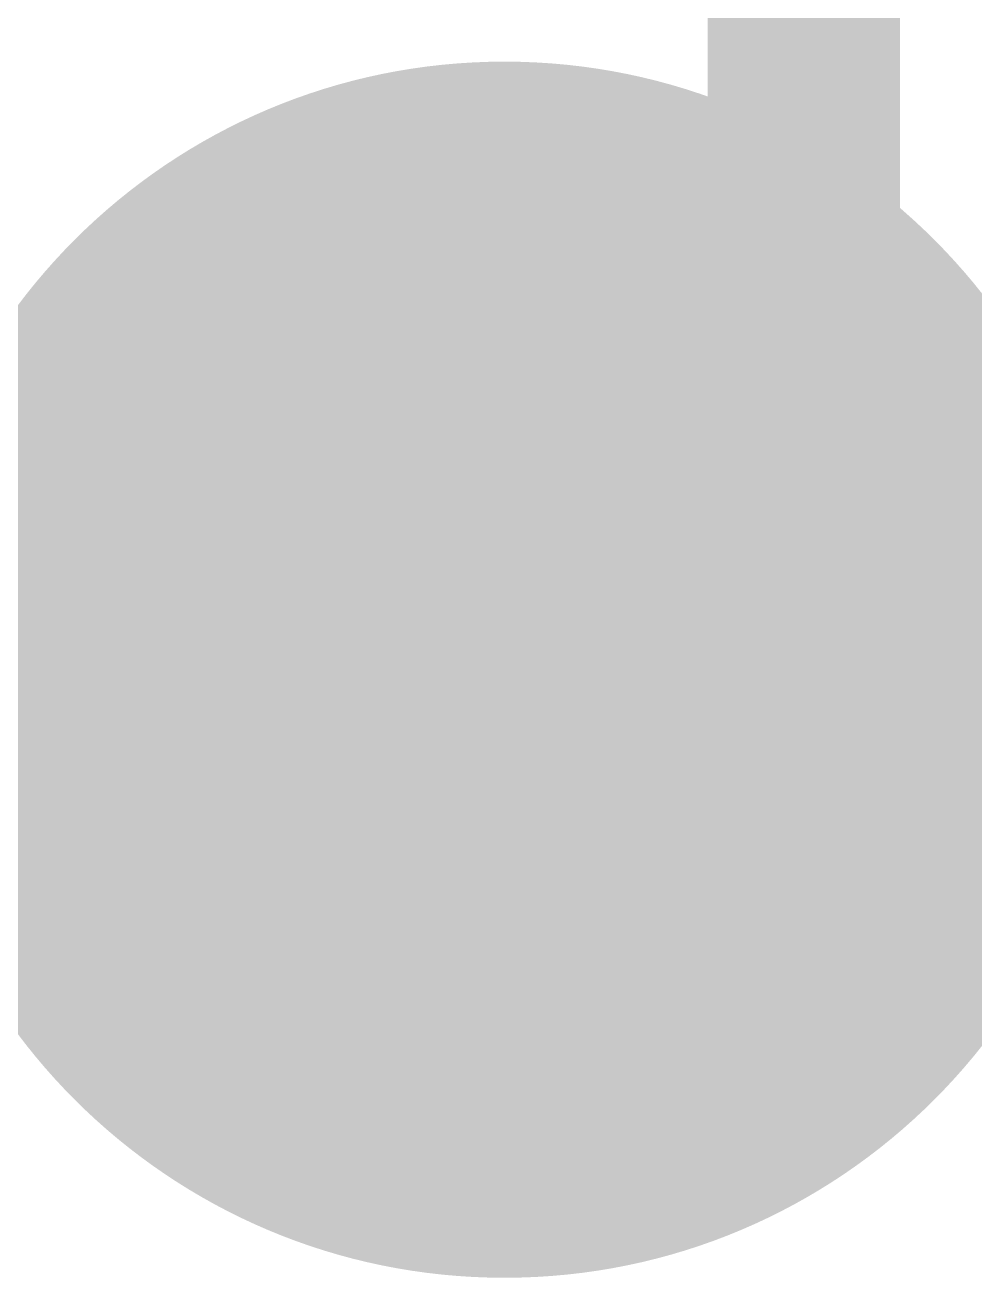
# Model space of a CAD drawing. Header units: inches. Extents: x 22 to 371, y 55 to 284.
# Drawn here: x 87.83 to 88.458, y 163.677 to 164.504 of the extents above; entities that cross this region are included whole.
import ezdxf

# ---------------------------------------------------------------- set-up
doc = ezdxf.new("R2010")
doc.units = ezdxf.units.IN
for name, color, linetype in [('Bottom Layer', 5, 'Continuous'), ('Bottom Solder', 6, 'Continuous'), ('Drill Drawing', 1, 'Continuous'), ('Layer 1', 16, 'Continuous'), ('Layer 2', 76, 'Continuous'), ('Top Layer', 1, 'Continuous'), ('Top Overlay', 2, 'Continuous'), ('Top Solder', 216, 'Continuous'), ('Via Holes', 16, 'Continuous')]:
    doc.layers.add(name, color=color, linetype=linetype)

# ---------------------------------------------------------------- blocks, each defined once
blk = doc.blocks.new('RVT1E100M0405__461')
at = {"layer": 'Top Overlay'}
for points in [[(2.159, 2.22249, 0.127, 0.127, 0), (-1.27, 2.22249, 0.127, 0.127, 0)], [(2.159, 2.22249, 0.127, 0.127, 0), (2.159, 0.99059, 0.127, 0.127, 0)]]:
    blk.add_lwpolyline(points, format="xyseb", dxfattribs=at)
blk.add_lwpolyline([(2.12725, 2.22249, 0.0635, 0.0635, 1), (2.19075, 2.22249, 0.0635, 0.0635, 1)], format="xyseb", close=True, dxfattribs=at)
blk.add_lwpolyline([(2.12725, 2.22249, 0.0635, 0.0635, 1), (2.19075, 2.22249, 0.0635, 0.0635, 1)], format="xyseb", close=True, dxfattribs=at)

msp = doc.modelspace()

# ---------------------------------------------------------------- hatches: boundary and pattern name
at = {"layer": 'Bottom Layer'}
h = msp.add_hatch(color=5, dxfattribs=at)
edge = h.paths.add_edge_path()
edge.add_arc((88.14688, 164.07862), 0.3, 0, 360)
at = {"layer": 'Bottom Solder'}
h = msp.add_hatch(color=6, dxfattribs=at)
edge = h.paths.add_edge_path()
edge.add_arc((88.14688, 164.07862), 0.4016, 0, 360)
at = {"layer": 'Layer 1'}
h = msp.add_hatch(color=16, dxfattribs=at)
edge = h.paths.add_edge_path()
edge.add_arc((88.14688, 164.07862), 0.3, 0, 360)
at = {"layer": 'Layer 2'}
h = msp.add_hatch(color=76, dxfattribs=at)
edge = h.paths.add_edge_path()
edge.add_arc((88.14688, 164.07862), 0.3, 0, 360)
at = {"layer": 'Top Layer'}
h = msp.add_hatch(color=1, dxfattribs=at)
edge = h.paths.add_edge_path()
edge.add_arc((88.14688, 164.07862), 0.3, 0, 360)
at = {"layer": 'Top Solder'}
h = msp.add_hatch(color=216, dxfattribs=at)
edge = h.paths.add_edge_path()
edge.add_arc((88.14688, 164.07862), 0.4016, 0, 360)
at = {"layer": 'Via Holes'}
h = msp.add_hatch(color=7, dxfattribs=at)
edge = h.paths.add_edge_path()
edge.add_arc((88.14688, 164.07862), 0.15, 0, 360)

# ---------------------------------------------------------------- linework, layer by layer
at = {"layer": 'Drill Drawing'}
for points in [[(87.89288, 164.33262, 0.0508, 0.0508, 0), (88.14688, 164.20562, 0.0508, 0.0508, 0)], [(87.89288, 164.33262, 0.0508, 0.0508, 0), (88.01988, 164.07862, 0.0508, 0.0508, 0)], [(88.14688, 164.20562, 0.0508, 0.0508, 0), (88.40088, 164.33262, 0.0508, 0.0508, 0)], [(88.27388, 164.07862, 0.0508, 0.0508, 0), (88.40088, 164.33262, 0.0508, 0.0508, 0)], [(87.89288, 163.82462, 0.0508, 0.0508, 0), (88.01988, 164.07862, 0.0508, 0.0508, 0)], [(88.27388, 164.07862, 0.0508, 0.0508, 0), (88.40088, 163.82462, 0.0508, 0.0508, 0)], [(87.89288, 163.82462, 0.0508, 0.0508, 0), (88.14688, 163.95162, 0.0508, 0.0508, 0)], [(88.14688, 163.95162, 0.0508, 0.0508, 0), (88.40088, 163.82462, 0.0508, 0.0508, 0)]]:
    msp.add_lwpolyline(points, format="xyseb", dxfattribs=at)
for points in [[(87.88018, 164.33262, 0.0254, 0.0254, 1), (87.90558, 164.33262, 0.0254, 0.0254, 1)], [(87.88018, 164.33262, 0.0254, 0.0254, 1), (87.90558, 164.33262, 0.0254, 0.0254, 1)], [(88.38818, 164.33262, 0.0254, 0.0254, 1), (88.41358, 164.33262, 0.0254, 0.0254, 1)], [(88.38818, 164.33262, 0.0254, 0.0254, 1), (88.41358, 164.33262, 0.0254, 0.0254, 1)], [(88.13418, 164.20562, 0.0254, 0.0254, 1), (88.15958, 164.20562, 0.0254, 0.0254, 1)], [(88.13418, 164.20562, 0.0254, 0.0254, 1), (88.15958, 164.20562, 0.0254, 0.0254, 1)], [(88.00718, 164.07862, 0.0254, 0.0254, 1), (88.03258, 164.07862, 0.0254, 0.0254, 1)], [(88.00718, 164.07862, 0.0254, 0.0254, 1), (88.03258, 164.07862, 0.0254, 0.0254, 1)], [(88.26118, 164.07862, 0.0254, 0.0254, 1), (88.28658, 164.07862, 0.0254, 0.0254, 1)], [(88.26118, 164.07862, 0.0254, 0.0254, 1), (88.28658, 164.07862, 0.0254, 0.0254, 1)], [(88.13418, 163.95162, 0.0254, 0.0254, 1), (88.15958, 163.95162, 0.0254, 0.0254, 1)], [(88.13418, 163.95162, 0.0254, 0.0254, 1), (88.15958, 163.95162, 0.0254, 0.0254, 1)], [(87.88018, 163.82462, 0.0254, 0.0254, 1), (87.90558, 163.82462, 0.0254, 0.0254, 1)], [(87.88018, 163.82462, 0.0254, 0.0254, 1), (87.90558, 163.82462, 0.0254, 0.0254, 1)], [(88.38818, 163.82462, 0.0254, 0.0254, 1), (88.41358, 163.82462, 0.0254, 0.0254, 1)], [(88.38818, 163.82462, 0.0254, 0.0254, 1), (88.41358, 163.82462, 0.0254, 0.0254, 1)]]:
    msp.add_lwpolyline(points, format="xyseb", close=True, dxfattribs=at)

# ---------------------------------------------------------------- block references
at = {"rotation": 180}
msp.add_blockref('RVT1E100M0405__461', (90.5036, 166.4308), dxfattribs=at)

doc.saveas('drawing.dxf')
